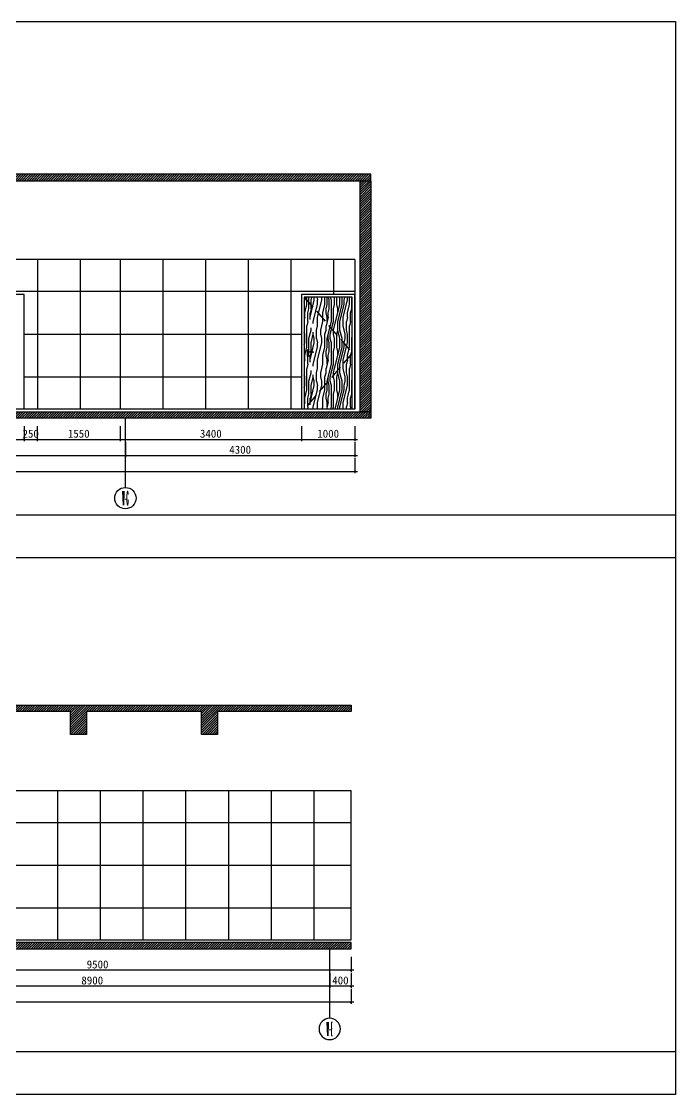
# Model space of a CAD drawing. Header units: millimetres. Extents: x 110215 to 630040, y -488650 to 141897.
# Drawn here: x 617785 to 630040, y 121786 to 141897 of the extents above; entities that cross this region are included whole.
import ezdxf
from ezdxf.enums import TextEntityAlignment as Align

# ---------------------------------------------------------------- set-up
doc = ezdxf.new("R2010")
doc.units = ezdxf.units.MM
doc.header["$LTSCALE"] = 1000
doc.linetypes.add('DASH', pattern=[0.35, 0.25, -0.1])
doc.layers.get('Defpoints').update_dxf_attribs({"color": 2})
for name, color, linetype in [('0-118标注', 2, 'Continuous'), ('0-140a立面通高转折线', 2, 'Continuous'), ('0-140c立面材料填充', 250, 'Continuous'), ('0-140d立面材料分隔', 146, 'Continuous'), ('0-140立面图剖切线', 4, 'Continuous')]:
    doc.layers.add(name, color=color, linetype=linetype)
doc.styles.add('_TCH_AXIS', font='COMPLEX', dxfattribs={"bigfont": 'GBCBIG'})
doc.styles.add('COMPLEX', font='COMPLEX')
doc.styles.add('黑体', font='simhei.ttf')
doc.dimstyles.new('50', dxfattribs={"dimscale": 50, "dimtxt": 3, "dimasz": 0.6, "dimexe": 0.6, "dimexo": 0.6, "dimtad": 1, "dimdec": 0, "dimdsep": 46, "dimtxsty": '黑体', "dimblk1": 'ARCHTICK', "dimblk2": 'ARCHTICK', "dimsah": 1, "dimcen": 0, "dimdle": 1, "dimclrd": 251, "dimclre": 251, "dimclrt": 2, "dimadec": 0, "dimazin": 0, "dimtfac": 1, "dimtdec": 0, "dimtix": 1, "dimtmove": 2, "dimatfit": 3, "dimldrblk": 'DOT', "dimfxl": 0, "dimtolj": 1, "dimtzin": 0, "dimarcsym": 0})
pattern_1 = [(45, (-26994.02, -330.928), (-22.4506403, 22.4506403), [])]
pattern_2 = [(50, (-26994.02, -330.93), (182.18467, -15.939086), [19.05, -209.55]), (355, (-26994.02, -330.93), (-35.24342, 191.056845), [15.24, -167.640584]), (100.451445, (-26978.84, -332.26), (146.941247, 175.11775), [16.19001, -178.090245]), (46.1842, (-26994.02, -280.13), (271.07904, -42.04233), [28.575, -314.325]), (96.635558, (-26971.43, -283.63), (237.40413, 247.42612), [24.28502, -267.13561]), (351.18415, (-26994.02, -280.13), (237.40413, 247.42612), [22.85997, -251.45973]), (21, (-26968.62, -292.83), (151.61439, -102.265198), [19.05, -209.55]), (326, (-26968.62, -292.83), (61.80203, 184.187966), [15.24, -167.64]), (71.451445, (-26955.99, -301.35), (213.41642, 81.92277), [16.19001, -178.08994]), (37.5, (-26994.02, -330.93), (3.088603, 84.555039), [0, -165.608, 0, -170.18, 0, -168.275]), (7.5, (-26994.02, -330.93), (66.819663, 100.180575), [0, -97.028, 0, -161.798, 0, -64.135]), (327.5, (-27050.66, -330.93), (135.590595, -5.728744), [0, -63.5, 0, -198.12, 0, -262.89]), (317.5, (-27076.06, -330.93), (148.129181, 25.42649), [0, -82.55, 0, -131.572, 0, -186.69])]

# ---------------------------------------------------------------- blocks, each defined once
blk = doc.blocks.new('_ArchTick')
at = {"color": 0, "linetype": 'ByBlock', "const_width": 0.4}
blk.add_lwpolyline([(-0.5, -0.5), (0.5, 0.5)], dxfattribs=at)
blk = doc.blocks.new('*D576')
at = {"color": 251, "lineweight": -2, "transparency": 16777216}
for p, q in [((616833, 134313), (616833, 134033)), ((617833, 134313), (617833, 134033)), ((616783, 134063), (617883, 134063))]:
    blk.add_line(p, q, dxfattribs=at)
at = {"layer": 'Defpoints', "color": 0, "transparency": 16777216}
for p in [(616833, 134463), (617833, 134463), (617833, 134063)]:
    blk.add_point(p, dxfattribs=at)
at = {"color": 251, "lineweight": -2, "transparency": 16777216, "xscale": 30, "yscale": 30, "zscale": 30, "rotation": 180}
blk.add_blockref('_ArchTick', (616833, 134063), dxfattribs=at)
at = {"color": 251, "lineweight": -2, "transparency": 16777216, "xscale": 30, "yscale": 30, "zscale": 30}
blk.add_blockref('_ArchTick', (617833, 134063), dxfattribs=at)
at = {"color": 2, "transparency": 16777216, "insert": (617333, 134170), "char_height": 150, "attachment_point": 5, "style": '黑体'}
blk.add_mtext('\\A1;1000', dxfattribs=at)
blk = doc.blocks.new('_DOT')
at = {"color": 0, "linetype": 'ByBlock'}
blk.add_line((-0.5, 0), (-1, 0), dxfattribs=at)
at = {"color": 0, "linetype": 'ByBlock', "const_width": 0.5}
blk.add_lwpolyline([(-0.25, 0, 1), (0.25, 0, 1)], format="xyb", close=True, dxfattribs=at)
blk = doc.blocks.new('*D577')
at = {"color": 251, "lineweight": -2, "transparency": 16777216}
for p, q in [((617833, 134313), (617833, 134033)), ((618082, 134313), (618082, 134033)), ((617833, 134063), (617803, 134063)), ((617833, 134063), (618082, 134063)), ((618082, 134063), (618112, 134063))]:
    blk.add_line(p, q, dxfattribs=at)
at = {"layer": 'Defpoints', "color": 0, "transparency": 16777216}
for p in [(617833, 134463), (618082, 134463), (618082, 134063)]:
    blk.add_point(p, dxfattribs=at)
at = {"color": 251, "lineweight": -2, "transparency": 16777216, "xscale": 30, "yscale": 30, "zscale": 30}
blk.add_blockref('_ArchTick', (617833, 134063), dxfattribs=at)
at = {"color": 251, "lineweight": -2, "transparency": 16777216, "xscale": 30, "yscale": 30, "zscale": 30, "rotation": 180}
blk.add_blockref('_ArchTick', (618082, 134063), dxfattribs=at)
at = {"color": 2, "transparency": 16777216, "insert": (617958, 134170), "char_height": 150, "attachment_point": 5, "style": '黑体'}
blk.add_mtext('\\A1;250', dxfattribs=at)
blk = doc.blocks.new('*D578')
at = {"color": 251, "lineweight": -2, "transparency": 16777216}
for p, q in [((618082, 134313), (618082, 134033)), ((619633, 134313), (619633, 134033)), ((618032, 134063), (619683, 134063))]:
    blk.add_line(p, q, dxfattribs=at)
at = {"layer": 'Defpoints', "color": 0, "transparency": 16777216}
for p in [(618082, 134463), (619633, 134463), (619633, 134063)]:
    blk.add_point(p, dxfattribs=at)
at = {"color": 251, "lineweight": -2, "transparency": 16777216, "xscale": 30, "yscale": 30, "zscale": 30, "rotation": 180}
blk.add_blockref('_ArchTick', (618082, 134063), dxfattribs=at)
at = {"color": 251, "lineweight": -2, "transparency": 16777216, "xscale": 30, "yscale": 30, "zscale": 30}
blk.add_blockref('_ArchTick', (619633, 134063), dxfattribs=at)
at = {"color": 2, "transparency": 16777216, "insert": (618858, 134170), "char_height": 150, "attachment_point": 5, "style": '黑体'}
blk.add_mtext('\\A1;1550', dxfattribs=at)
blk = doc.blocks.new('*D579')
at = {"color": 251, "lineweight": -2, "transparency": 16777216}
for p, q in [((619633, 134313), (619633, 134033)), ((623032, 134313), (623032, 134033)), ((619583, 134063), (623082, 134063))]:
    blk.add_line(p, q, dxfattribs=at)
at = {"layer": 'Defpoints', "color": 0, "transparency": 16777216}
for p in [(619633, 134463), (623032, 134463), (623032, 134063)]:
    blk.add_point(p, dxfattribs=at)
at = {"color": 251, "lineweight": -2, "transparency": 16777216, "xscale": 30, "yscale": 30, "zscale": 30, "rotation": 180}
blk.add_blockref('_ArchTick', (619633, 134063), dxfattribs=at)
at = {"color": 251, "lineweight": -2, "transparency": 16777216, "xscale": 30, "yscale": 30, "zscale": 30}
blk.add_blockref('_ArchTick', (623032, 134063), dxfattribs=at)
at = {"color": 2, "transparency": 16777216, "insert": (621333, 134170), "char_height": 150, "attachment_point": 5, "style": '黑体'}
blk.add_mtext('\\A1;3400', dxfattribs=at)
blk = doc.blocks.new('*D580')
at = {"color": 251, "lineweight": -2, "transparency": 16777216}
for p, q in [((623032, 134313), (623032, 134033)), ((624033, 134313), (624033, 134033)), ((622982, 134063), (624083, 134063))]:
    blk.add_line(p, q, dxfattribs=at)
at = {"layer": 'Defpoints', "color": 0, "transparency": 16777216}
for p in [(623032, 134463), (624033, 134463), (624033, 134063)]:
    blk.add_point(p, dxfattribs=at)
at = {"color": 251, "lineweight": -2, "transparency": 16777216, "xscale": 30, "yscale": 30, "zscale": 30, "rotation": 180}
blk.add_blockref('_ArchTick', (623032, 134063), dxfattribs=at)
at = {"color": 251, "lineweight": -2, "transparency": 16777216, "xscale": 30, "yscale": 30, "zscale": 30}
blk.add_blockref('_ArchTick', (624033, 134063), dxfattribs=at)
at = {"color": 2, "transparency": 16777216, "insert": (623532, 134170), "char_height": 150, "attachment_point": 5, "style": '黑体'}
blk.add_mtext('\\A1;1000', dxfattribs=at)
blk = doc.blocks.new('*D582')
at = {"color": 251, "lineweight": -2, "transparency": 16777216}
for p, q in [((610833, 134013), (610833, 133733)), ((619733, 134013), (619733, 133733)), ((610783, 133763), (619783, 133763))]:
    blk.add_line(p, q, dxfattribs=at)
at = {"layer": 'Defpoints', "color": 0, "transparency": 16777216}
for p in [(610833, 134063), (619733, 134063), (619733, 133763)]:
    blk.add_point(p, dxfattribs=at)
at = {"color": 251, "lineweight": -2, "transparency": 16777216, "xscale": 30, "yscale": 30, "zscale": 30, "rotation": 180}
blk.add_blockref('_ArchTick', (610833, 133763), dxfattribs=at)
at = {"color": 251, "lineweight": -2, "transparency": 16777216, "xscale": 30, "yscale": 30, "zscale": 30}
blk.add_blockref('_ArchTick', (619733, 133763), dxfattribs=at)
at = {"color": 2, "transparency": 16777216, "insert": (615283, 133870), "char_height": 150, "attachment_point": 5, "style": '黑体'}
blk.add_mtext('\\A1;8900', dxfattribs=at)
blk = doc.blocks.new('*D583')
at = {"color": 251, "lineweight": -2, "transparency": 16777216}
for p, q in [((619733, 134013), (619733, 133733)), ((624033, 134013), (624033, 133733)), ((619683, 133763), (624083, 133763))]:
    blk.add_line(p, q, dxfattribs=at)
at = {"layer": 'Defpoints', "color": 0, "transparency": 16777216}
for p in [(619733, 134063), (624033, 134063), (624033, 133763)]:
    blk.add_point(p, dxfattribs=at)
at = {"color": 251, "lineweight": -2, "transparency": 16777216, "xscale": 30, "yscale": 30, "zscale": 30, "rotation": 180}
blk.add_blockref('_ArchTick', (619733, 133763), dxfattribs=at)
at = {"color": 251, "lineweight": -2, "transparency": 16777216, "xscale": 30, "yscale": 30, "zscale": 30}
blk.add_blockref('_ArchTick', (624033, 133763), dxfattribs=at)
at = {"color": 2, "transparency": 16777216, "insert": (621883, 133870), "char_height": 150, "attachment_point": 5, "style": '黑体'}
blk.add_mtext('\\A1;4300', dxfattribs=at)
blk = doc.blocks.new('*D584')
at = {"color": 251, "lineweight": -2, "transparency": 16777216}
for p, q in [((610433, 133713), (610433, 133433)), ((624033, 133713), (624033, 133433)), ((610383, 133463), (624083, 133463))]:
    blk.add_line(p, q, dxfattribs=at)
at = {"layer": 'Defpoints', "color": 0, "transparency": 16777216}
for p in [(610433, 133763), (624033, 133763), (624033, 133463)]:
    blk.add_point(p, dxfattribs=at)
at = {"color": 251, "lineweight": -2, "transparency": 16777216, "xscale": 30, "yscale": 30, "zscale": 30, "rotation": 180}
blk.add_blockref('_ArchTick', (610433, 133463), dxfattribs=at)
at = {"color": 251, "lineweight": -2, "transparency": 16777216, "xscale": 30, "yscale": 30, "zscale": 30}
blk.add_blockref('_ArchTick', (624033, 133463), dxfattribs=at)
at = {"color": 2, "transparency": 16777216, "insert": (617233, 133570), "char_height": 150, "attachment_point": 5, "style": '黑体'}
blk.add_mtext('\\A1;13600', dxfattribs=at)
blk = doc.blocks.new('_AXISO')
blk.add_circle((0, 0), 0.5)
at = {"style": 'COMPLEX', "width": 1.041667}
blk.add_attdef('A', text='', height=0.56, dxfattribs=at).set_placement((-0.25, -0.28), (0.25, -0.28), align=Align.FIT)
blk = doc.blocks.new('*D586')
at = {"color": 251, "lineweight": -2, "transparency": 16777216}
for p, q in [((614461, 124366), (614461, 124086)), ((623961, 124366), (623961, 124086)), ((624011, 124116), (614411, 124116))]:
    blk.add_line(p, q, dxfattribs=at)
at = {"layer": 'Defpoints', "color": 0, "transparency": 16777216}
for p in [(614461, 124516), (623961, 124516), (614461, 124116)]:
    blk.add_point(p, dxfattribs=at)
at = {"color": 251, "lineweight": -2, "transparency": 16777216, "xscale": 30, "yscale": 30, "zscale": 30, "rotation": 180}
blk.add_blockref('_ArchTick', (614461, 124116), dxfattribs=at)
at = {"color": 251, "lineweight": -2, "transparency": 16777216, "xscale": 30, "yscale": 30, "zscale": 30}
blk.add_blockref('_ArchTick', (623961, 124116), dxfattribs=at)
at = {"color": 2, "transparency": 16777216, "insert": (619211, 124223), "char_height": 150, "attachment_point": 5, "style": '黑体'}
blk.add_mtext('\\A1;9500', dxfattribs=at)
blk = doc.blocks.new('*D590')
at = {"color": 251, "lineweight": -2, "transparency": 16777216}
for p, q in [((623561, 124066), (623561, 123786)), ((623961, 124066), (623961, 123786)), ((624011, 123816), (623511, 123816))]:
    blk.add_line(p, q, dxfattribs=at)
at = {"layer": 'Defpoints', "color": 0, "transparency": 16777216}
for p in [(623561, 124116), (623961, 124116), (623561, 123816)]:
    blk.add_point(p, dxfattribs=at)
at = {"color": 251, "lineweight": -2, "transparency": 16777216, "xscale": 30, "yscale": 30, "zscale": 30, "rotation": 180}
blk.add_blockref('_ArchTick', (623561, 123816), dxfattribs=at)
at = {"color": 251, "lineweight": -2, "transparency": 16777216, "xscale": 30, "yscale": 30, "zscale": 30}
blk.add_blockref('_ArchTick', (623961, 123816), dxfattribs=at)
at = {"color": 2, "transparency": 16777216, "insert": (623761, 123923), "char_height": 150, "attachment_point": 5, "style": '黑体'}
blk.add_mtext('\\A1;400', dxfattribs=at)
blk = doc.blocks.new('*D591')
at = {"color": 251, "lineweight": -2, "transparency": 16777216}
for p, q in [((614661, 124066), (614661, 123786)), ((623561, 124066), (623561, 123786)), ((623611, 123816), (614611, 123816))]:
    blk.add_line(p, q, dxfattribs=at)
at = {"layer": 'Defpoints', "color": 0, "transparency": 16777216}
for p in [(614661, 124116), (623561, 124116), (614661, 123816)]:
    blk.add_point(p, dxfattribs=at)
at = {"color": 251, "lineweight": -2, "transparency": 16777216, "xscale": 30, "yscale": 30, "zscale": 30, "rotation": 180}
blk.add_blockref('_ArchTick', (614661, 123816), dxfattribs=at)
at = {"color": 251, "lineweight": -2, "transparency": 16777216, "xscale": 30, "yscale": 30, "zscale": 30}
blk.add_blockref('_ArchTick', (623561, 123816), dxfattribs=at)
at = {"color": 2, "transparency": 16777216, "insert": (619111, 123923), "char_height": 150, "attachment_point": 5, "style": '黑体'}
blk.add_mtext('\\A1;8900', dxfattribs=at)
blk = doc.blocks.new('*D593')
at = {"color": 251, "lineweight": -2, "transparency": 16777216}
for p, q in [((610361, 123766), (610361, 123486)), ((623961, 123766), (623961, 123486)), ((624011, 123516), (610311, 123516))]:
    blk.add_line(p, q, dxfattribs=at)
at = {"layer": 'Defpoints', "color": 0, "transparency": 16777216}
for p in [(610361, 123816), (623961, 123816), (610361, 123516)]:
    blk.add_point(p, dxfattribs=at)
at = {"color": 251, "lineweight": -2, "transparency": 16777216, "xscale": 30, "yscale": 30, "zscale": 30, "rotation": 180}
blk.add_blockref('_ArchTick', (610361, 123516), dxfattribs=at)
at = {"color": 251, "lineweight": -2, "transparency": 16777216, "xscale": 30, "yscale": 30, "zscale": 30}
blk.add_blockref('_ArchTick', (623961, 123516), dxfattribs=at)
at = {"color": 2, "transparency": 16777216, "insert": (617161, 123623), "char_height": 150, "attachment_point": 5, "style": '黑体'}
blk.add_mtext('\\A1;13600', dxfattribs=at)
blk = doc.blocks.new('门拉手-2')
at = {"color": 4}
for p, q in [((-10, 6), (-10, 30)), ((10, -63), (10, 30)), ((-10, -63), (-10, 0))]:
    blk.add_line(p, q, dxfattribs=at)
at = {"color": 8}
for p, q in [((-2, -27), (-2, -39)), ((-2, -39), (2, -39)), ((2, -27), (2, -39))]:
    blk.add_line(p, q, dxfattribs=at)
for centre, radius in [((0, 0), 7.5), ((0, -23), 3.75)]:
    blk.add_circle(centre, radius, dxfattribs=at)
for centre, radius, start, end in [((-82, 1), 1.43, 54.3956, 226.4412), ((-62, 28), 32.3, 233.0421, 307.7382), ((-22, -24), 33, 60.1153, 127.3422), ((-22, -31), 33, 62.8202, 127.3422), ((-61, 17), 28.5, 217.9283, 310.3521)]:
    blk.add_arc(centre, radius, start, end, dxfattribs=at)
at = {"color": 4}
for centre, start, end in [((-5, 30), 90, 180), ((0, 35), 0, 180), ((5, 30), 0, 90), ((-5, -63), 180, 270), ((0, -68), 180, 0), ((5, -63), 270, 0)]:
    blk.add_arc(centre, 5, start, end, dxfattribs=at)

msp = doc.modelspace()

# ---------------------------------------------------------------- hatches: boundary and pattern name
h = msp.add_hatch()
h.set_pattern_fill('ANSI31', color=250, scale=10)
h.set_pattern_definition(pattern_1)
h.paths.add_polyline_path([(610432.8, 139032.7), (610432.8, 138912.7), (612932.8, 138912.7), (612932.8, 138482.7), (613232.8, 138482.7), (613232.8, 138912.7), (615390.7, 138912.7), (615390.7, 138482.7), (615690.7, 138482.7), (615690.7, 138912.7), (624332.7, 138912.7), (624332.7, 139032.7)])
h.paths.add_polyline_path([(610432.8, 134582.7), (624332.7, 134582.7), (624332.7, 134462.7), (610432.8, 134462.7)])
h = msp.add_hatch()
h.set_pattern_fill('ANSI31', color=250, scale=10)
h.set_pattern_definition(pattern_1)
h.paths.add_polyline_path([(624132.6, 138912.7), (624332.7, 138912.7), (624332.7, 134582.7), (624132.6, 134582.7)])
h = msp.add_hatch()
h.set_pattern_fill('ANSI31', color=250, scale=10)
h.set_pattern_definition([(45, (-52681, -10277.542), (-22.4506403, 22.4506403), [])])
h.paths.add_polyline_path([(623960.7, 129086.1), (623960.7, 128966.1), (621460.7, 128966.1), (621460.7, 128536.1), (621160.7, 128536.1), (621160.7, 128966.1), (619002.8, 128966.1), (619002.8, 128536.1), (618702.8, 128536.1), (618702.8, 128966.1), (610060.9, 128966.1), (610060.9, 129086.1)])
h.paths.add_polyline_path([(623960.7, 124636.1), (610060.9, 124636.1), (610060.9, 124516.1), (623960.7, 124516.1)])
at = {"layer": '0-140c立面材料填充'}
h = msp.add_hatch(dxfattribs=at)
h.set_pattern_fill('AR-CONC', color=256)
h.set_pattern_definition(pattern_2)
h.paths.add_polyline_path([(610432.8, 139032.7), (610432.8, 138912.7), (612932.8, 138912.7), (612932.8, 138482.7), (613232.8, 138482.7), (613232.8, 138912.7), (615390.7, 138912.7), (615390.7, 138482.7), (615690.7, 138482.7), (615690.7, 138912.7), (624332.7, 138912.7), (624332.7, 139032.7)])
h.paths.add_polyline_path([(610432.8, 134582.7), (624332.7, 134582.7), (624332.7, 134462.7), (610432.8, 134462.7)])
h = msp.add_hatch(dxfattribs=at)
h.set_pattern_fill('AR-CONC', color=256)
h.set_pattern_definition(pattern_2)
h.paths.add_polyline_path([(624132.6, 138912.7), (624332.7, 138912.7), (624332.7, 134582.7), (624132.6, 134582.7)])
h = msp.add_hatch(dxfattribs=at)
h.set_pattern_fill('AR-CONC', color=256)
h.set_pattern_definition([(50, (-52681, -10277.54), (182.18467, -15.939086), [19.05, -209.55]), (355, (-52681, -10277.54), (-35.24342, 191.056845), [15.24, -167.640584]), (100.451445, (-52665.82, -10278.87), (146.941247, 175.11775), [16.19001, -178.090245]), (46.1842, (-52681, -10226.74), (271.07904, -42.04233), [28.575, -314.325]), (96.635558, (-52658.4, -10230.25), (237.40413, 247.42612), [24.28502, -267.13561]), (351.18415, (-52681, -10226.74), (237.40413, 247.42612), [22.85997, -251.45973]), (21, (-52655.6, -10239.44), (151.61439, -102.265198), [19.05, -209.55]), (326, (-52655.6, -10239.44), (61.80203, 184.187966), [15.24, -167.64]), (71.451445, (-52642.97, -10247.96), (213.41642, 81.92277), [16.19001, -178.08994]), (37.5, (-52681, -10277.54), (3.088603, 84.555039), [0, -165.608, 0, -170.18, 0, -168.275]), (7.5, (-52681, -10277.54), (66.819663, 100.180575), [0, -97.028, 0, -161.798, 0, -64.135]), (327.5, (-52737.64, -10277.54), (135.590595, -5.728744), [0, -63.5, 0, -198.12, 0, -262.89]), (317.5, (-52763.04, -10277.54), (148.129181, 25.426491), [0, -82.55, 0, -131.572, 0, -186.69])])
h.paths.add_polyline_path([(623960.7, 129086.1), (623960.7, 128966.1), (621460.7, 128966.1), (621460.7, 128536.1), (621160.7, 128536.1), (621160.7, 128966.1), (619002.8, 128966.1), (619002.8, 128536.1), (618702.8, 128536.1), (618702.8, 128966.1), (610060.9, 128966.1), (610060.9, 129086.1)])
h.paths.add_polyline_path([(623960.7, 124636.1), (610060.9, 124636.1), (610060.9, 124516.1), (623960.7, 124516.1)])
at = {"layer": '0-140d立面材料分隔'}
h = msp.add_hatch(dxfattribs=at)
h.set_pattern_fill('8PANEL', color=250, scale=800, angle=90)
h.set_pattern_definition([(90, (321731.6, -61406.8), (-800, 5e-14), [160, -240, 80, -320]), (90, (321711.6, -60846.8), (-800, 5e-14), [160, -640]), (90, (321671.6, -60926.8), (-800, 5e-14), [80, -720]), (90, (321651.6, -61366.8), (-800, 5e-14), [40, -560, 40, -160]), (90, (321611.6, -61086.8), (-800, 5e-14), [160, -240, 40, -360]), (90, (321591.6, -61286.8), (-800, 5e-14), [120, -680]), (90, (321571.6, -61086.8), (-800, 5e-14), [240, -560]), (90, (321551.6, -61326.8), (-800, 5e-14), [160, -640]), (90, (321531.6, -61006.8), (-800, 5e-14), [400, -400]), (90, (321491.6, -61246.8), (-800, 5e-14), [80, -240, 160, -320]), (90, (321471.6, -60686.8), (-800, 5e-14), [160, -640]), (90, (321451.6, -60846.8), (-800, 5e-14), [80, -720]), (90, (321431.6, -61006.8), (-800, 5e-14), [80, -720]), (90, (321411.6, -61406.8), (-800, 5e-14), [160, -640]), (90, (321391.6, -61006.8), (-800, 5e-14), [160, -640]), (90, (321351.6, -61006.8), (-800, 5e-14), [160, -160, 160, -320]), (90, (321311.6, -61166.8), (-800, 5e-14), [80, -400, 160, -160]), (90, (321291.6, -61006.8), (-800, 5e-14), [240, -560]), (90, (321251.6, -61006.8), (-800, 5e-14), [160, -640]), (90, (321231.6, -61326.8), (-800, 5e-14), [240, -320, 80, -160]), (90, (321191.6, -61326.8), (-800, 5e-14), [400, -400]), (90, (321171.6, -60846.8), (-800, 5e-14), [80, -720]), (90, (321151.6, -61086.8), (-800, 5e-14), [160, -640]), (90, (321131.6, -61246.8), (-800, 5e-14), [80, -320, 80, -320]), (90, (321111.6, -61326.8), (-800, 5e-14), [80, -240, 160, -320]), (90, (321091.6, -61166.8), (-800, 5e-14), [80, -400, 80, -240]), (90, (321071.6, -61006.8), (-800, 5e-14), [240, -560]), (90, (321031.6, -61326.8), (-800, 5e-14), [160, -640]), (90, (321011.6, -60926.8), (-800, 5e-14), [80, -720]), (90, (320991.6, -60766.8), (-800, 5e-14), [80, -720]), (104.036243, (321671.63, -60846.79), (3e-08, 800), [82.4, -3216.0844]), (104.036243, (321491.63, -60766.79), (3e-08, 800), [82.4, -3216.0844]), (104.036243, (321011.63, -60846.79), (3e-08, 800), [82.4, -3216.0844]), (104.036243, (321311.63, -61086.79), (3e-08, 800), [82.4, -3216.0844]), (104.036243, (321191.63, -60926.79), (3e-08, 800), [82.4, -3216.0844]), (104.036243, (321251.63, -60846.79), (3e-08, 800), [82.4, -3216.0844]), (104.036243, (321111.63, -61246.79), (3e-08, 800), [82.4, -3216.0844]), (104.036243, (321151.63, -60926.79), (3e-08, 800), [82.4, -3216.0844]), (104.036243, (321451.63, -60766.79), (3e-08, 800), [164.8, -3133.6844]), (104.036243, (321391.63, -60846.79), (3e-08, 800), [164.8, -3133.6844]), (104.036243, (321351.63, -60846.79), (3e-08, 800), [164.8, -3133.6844]), (255.963757, (321611.63, -61086.79), (3e-08, -800), [82.4, -164.8, 82.4, -2968.8844]), (255.963757, (321491.63, -61246.79), (3e-08, -800), [82.4, -3216.0844]), (255.963757, (321131.63, -61246.79), (3e-08, -800), [164.8, -3133.6844]), (284.036243, (321711.63, -60846.79), (-3e-08, -800), [82.4, -3216.0844]), (75.963757, (321711.63, -60686.79), (-3e-08, 800), [82.4, -3216.0844]), (75.963757, (321431.63, -60926.79), (-3e-08, 800), [82.4, -3216.0844]), (75.963757, (321291.63, -60766.79), (-3e-08, 800), [82.4, -3216.0844]), (75.963757, (321231.63, -61086.79), (-3e-08, 800), [82.4, -3216.0844]), (75.963757, (321131.63, -61166.79), (-3e-08, 800), [82.4, -3216.0844]), (75.963757, (321091.63, -61086.79), (-3e-08, 800), [82.4, -3216.0844]), (75.963757, (321231.63, -61086.79), (-3e-08, 800), [82.4, -3216.0844]), (75.963757, (321111.63, -60846.79), (-3e-08, 800), [329.6, -2968.8844]), (75.963757, (321651.63, -61326.79), (-3e-08, 800), [329.6, -2968.8844]), (75.963757, (321591.63, -61246.79), (-3e-08, 800), [329.6, -2968.8844]), (75.963757, (321551.63, -61166.79), (-3e-08, 800), [82.4, -164.8, 164.8, -2886.4844]), (75.963757, (321491.63, -61166.79), (-3e-08, 800), [164.8, -164.8, 164.8, -2804.0844]), (75.963757, (321411.63, -61246.79), (-3e-08, 800), [329.6, -2968.8844]), (75.963757, (321351.63, -61326.79), (-3e-08, 800), [329.6, -2968.8844]), (75.963757, (321311.63, -61326.79), (-3e-08, 800), [329.6, -2968.8844]), (75.963757, (321071.63, -60766.79), (-3e-08, 800), [82.4, -3216.0844]), (75.96377, (320991.63, -60686.79), (-0.00015, 800), [164.8, -3133.6844]), (75.96377, (321031.63, -61166.79), (-0.00015, 800), [164.8, -3133.6844]), (75.96376, (321731.63, -61246.79), (-1e-05, 800), [329.6, -2968.8844]), (75.96376, (321171.63, -60766.79), (-1e-05, 800), [247.2, -3051.2844]), (75.96376, (321231.63, -60686.79), (-1e-05, 800), [494.4, -2804.0844])])
h.paths.add_polyline_path([(623082.7, 136731.7), (623982.7, 136731.7), (623982.7, 134632.7)], flags=17)
h.paths.add_polyline_path([(623982.7, 134632.7), (623082.7, 134631.7), (623082.7, 136731.7)])

# ---------------------------------------------------------------- linework, layer by layer
for p, q in [((630040.2, 132641.2), (604494.8, 132641.2)), ((630040.2, 131841.2), (604494.8, 131841.2)), ((630040.2, 122585.6), (604494.8, 122585.6))]:
    msp.add_line(p, q)
for points in [[(604494.8, 141896.8), (630040.2, 141896.8), (630040.2, 121785.6), (604494.8, 121785.6)], [(624132.6, 138912.7), (624332.7, 138912.7), (624332.7, 134582.7), (624132.6, 134582.7)], [(610432.8, 134582.7), (624332.7, 134582.7), (624332.7, 134462.7), (610432.8, 134462.7)], [(623960.7, 124636.1), (610060.9, 124636.1), (610060.9, 124516.1), (623960.7, 124516.1)]]:
    msp.add_lwpolyline(points, close=True)
for points in [[(610432.8, 139032.7), (610432.8, 138912.7), (612932.8, 138912.7), (612932.8, 138482.7), (613232.8, 138482.7), (613232.8, 138912.7), (615390.7, 138912.7), (615390.7, 138482.7), (615690.7, 138482.7), (615690.7, 138912.7), (624332.7, 138912.7), (624332.7, 139032.7), (610432.8, 139032.7)], [(623960.7, 129086.1), (623960.7, 128966.1), (621460.7, 128966.1), (621460.7, 128536.1), (621160.7, 128536.1), (621160.7, 128966.1), (619002.8, 128966.1), (619002.8, 128536.1), (618702.8, 128536.1), (618702.8, 128966.1), (610060.9, 128966.1), (610060.9, 129086.1), (623960.7, 129086.1)]]:
    msp.add_lwpolyline(points)
at = {"color": 251, "linetype": 'DASH'}
msp.add_lwpolyline([(623082.7, 136732.7), (623982.7, 135682.7), (623082.7, 134632.7)], dxfattribs=at)
at = {"layer": '0-118标注'}
for p, q in [((619732.8, 133162.7, 13.8), (619732.8, 134462.7)), ((623560.7, 123216.1, 13.8), (623560.7, 124516.1))]:
    msp.add_line(p, q, dxfattribs=at)
at = {"layer": '0-140a立面通高转折线'}
for p, q in [((618082.4, 137432.7), (618082.4, 134632.7)), ((619632.8, 137432.7), (619632.8, 134632.7))]:
    msp.add_line(p, q, dxfattribs=at)
at = {"layer": '0-140c立面材料填充', "color": 251}
for p, q in [((618882.4, 137432.7), (618882.4, 134632.7)), ((620432.8, 137432.7), (620432.8, 134632.7)), ((621232.8, 137432.7), (621232.8, 134632.7)), ((622032.8, 137432.7), (622032.8, 134632.7)), ((622832.8, 137432.7), (622832.8, 134632.7)), ((623632.8, 137432.7), (623632.8, 136782.7)), ((617832.6, 136832.7), (610432.8, 136832.7)), ((624032.7, 136832.7), (617832.6, 136832.7)), ((623032.4, 136032.7), (617832.6, 136032.7)), ((623032.4, 135232.7), (617832.6, 135232.7)), ((618461.1, 127486.1), (618461.1, 124686.1)), ((619261.1, 127486.1), (619261.1, 124686.1)), ((620061.1, 127486.1), (620061.1, 124686.1)), ((620861.1, 127486.1), (620861.1, 124686.1)), ((621661.1, 127486.1), (621661.1, 124686.1)), ((622461.1, 127486.1), (622461.1, 124686.1)), ((623261.1, 127486.1), (623261.1, 124686.1)), ((613461.1, 126886.1), (623960.7, 126886.1)), ((614461.1, 126086.1), (623960.7, 126086.1)), ((614461.1, 125286.1), (623960.7, 125286.1))]:
    msp.add_line(p, q, dxfattribs=at)
at = {"layer": '0-140d立面材料分隔'}
msp.add_line((623032.7, 136782.7), (623032.4, 134632.7), dxfattribs=at)
for points in [[(617832.6, 134632.7), (617832.6, 136782.7), (616832.6, 136782.7), (616832.6, 134632.7)], [(624032.7, 134632.7), (624032.7, 136782.7), (623032.7, 136782.7), (623032.7, 134632.7)], [(623982.7, 134632.7), (623982.7, 136732.7), (623082.7, 136732.7), (623082.7, 134632.7)]]:
    msp.add_lwpolyline(points, dxfattribs=at)
at = {"layer": '0-140立面图剖切线'}
for p, q in [((624032.7, 137432.7), (610432.8, 137432.7)), ((624032.7, 137432.7), (624032.7, 134632.7)), ((624032.7, 134632.7), (610432.8, 134632.7)), ((610360.8, 127486.1), (623960.7, 127486.1)), ((623960.7, 124686.1), (623960.7, 127486.1)), ((610360.8, 124686.1), (623960.7, 124686.1))]:
    msp.add_line(p, q, dxfattribs=at)

# ---------------------------------------------------------------- block references
at = {"layer": '0-118标注'}
ref = msp.add_blockref('_AXISO', (619732.8, 132962.7, 13.8), dxfattribs=dict(at, xscale=400, yscale=400, zscale=400))
ref.add_attrib('A', 'W-G', dxfattribs={"layer": '0', "height": 257.36, "style": '_TCH_AXIS', "width": 0.132353}).set_placement((619677.6, 132834, 13.8), (619787.9, 132834, 13.8), align=Align.FIT)
ref = msp.add_blockref('_AXISO', (623560.7, 123016.1, 13.8), dxfattribs=dict(at, xscale=-400, yscale=400, zscale=400))
ref.add_attrib('A', 'W-E', dxfattribs={"layer": '0', "height": 257.36, "style": '_TCH_AXIS', "width": 0.136364}).set_placement((623505.6, 122887.4, 13.8), (623615.9, 122887.4, 13.8), align=Align.FIT)
at = {"layer": '0-140d立面材料分隔', "xscale": -1.199999999999999, "yscale": 1.199999999999999, "zscale": 1.199999999999999}
msp.add_blockref('门拉手-2', (623159, 135702.5), dxfattribs=at)

# ---------------------------------------------------------------- dimensions: what is measured, and where the dimension line sits
for base, p1, p2, picture, middle in [((617832.8, 134062.7), (616832.8, 134462.7), (617832.8, 134462.7), '*D576', (617332.8, 134169.8)), ((618082.4, 134062.7), (617832.8, 134462.7), (618082.4, 134462.7), '*D577', (617957.6, 134169.8)), ((619632.8, 134062.7), (618082.4, 134462.7), (619632.8, 134462.7), '*D578', (618857.6, 134169.8)), ((623032.4, 134062.7), (619632.8, 134462.7), (623032.4, 134462.7), '*D579', (621332.6, 134169.8)), ((624032.6, 134062.7), (623032.4, 134462.7), (624032.6, 134462.7), '*D580', (623532.5, 134169.8)), ((619732.8, 133762.7), (610832.8, 134062.7), (619732.8, 134062.7), '*D582', (615282.8, 133869.8)), ((624032.6, 133762.7), (619732.8, 134062.7), (624032.6, 134062.7), '*D583', (621882.7, 133869.8)), ((624032.6, 133462.7), (610432.8, 133762.7), (624032.6, 133762.7), '*D584', (617232.7, 133569.8))]:
    dim = msp.add_linear_dim(base=base, p1=p1, p2=p2, dimstyle='50', override={"dimfxl": 5, "dimarcsym": 1})
    dim.commit()
    dim.dimension.update_dxf_attribs({"geometry": picture, "text_midpoint": middle})
for base, p1, p2, picture, middle in [((614461.1, 124116.1), (623960.7, 124516.1), (614461.1, 124516.1), '*D586', (619210.9, 124223.2)), ((614660.7, 123816.1), (623560.7, 124116.1), (614660.7, 124116.1), '*D591', (619110.7, 123923.2)), ((623560.7, 123816.1), (623960.7, 124116.1), (623560.7, 124116.1), '*D590', (623760.7, 123923.2)), ((610360.9, 123516.1), (623960.7, 123816.1), (610360.9, 123816.1), '*D593', (617160.8, 123623.2))]:
    dim = msp.add_linear_dim(base=base, p1=p1, p2=p2, angle=180, dimstyle='50', override={"dimfxl": 5, "dimarcsym": 1})
    dim.commit()
    dim.dimension.update_dxf_attribs({"geometry": picture, "text_midpoint": middle})

doc.saveas('drawing.dxf')
